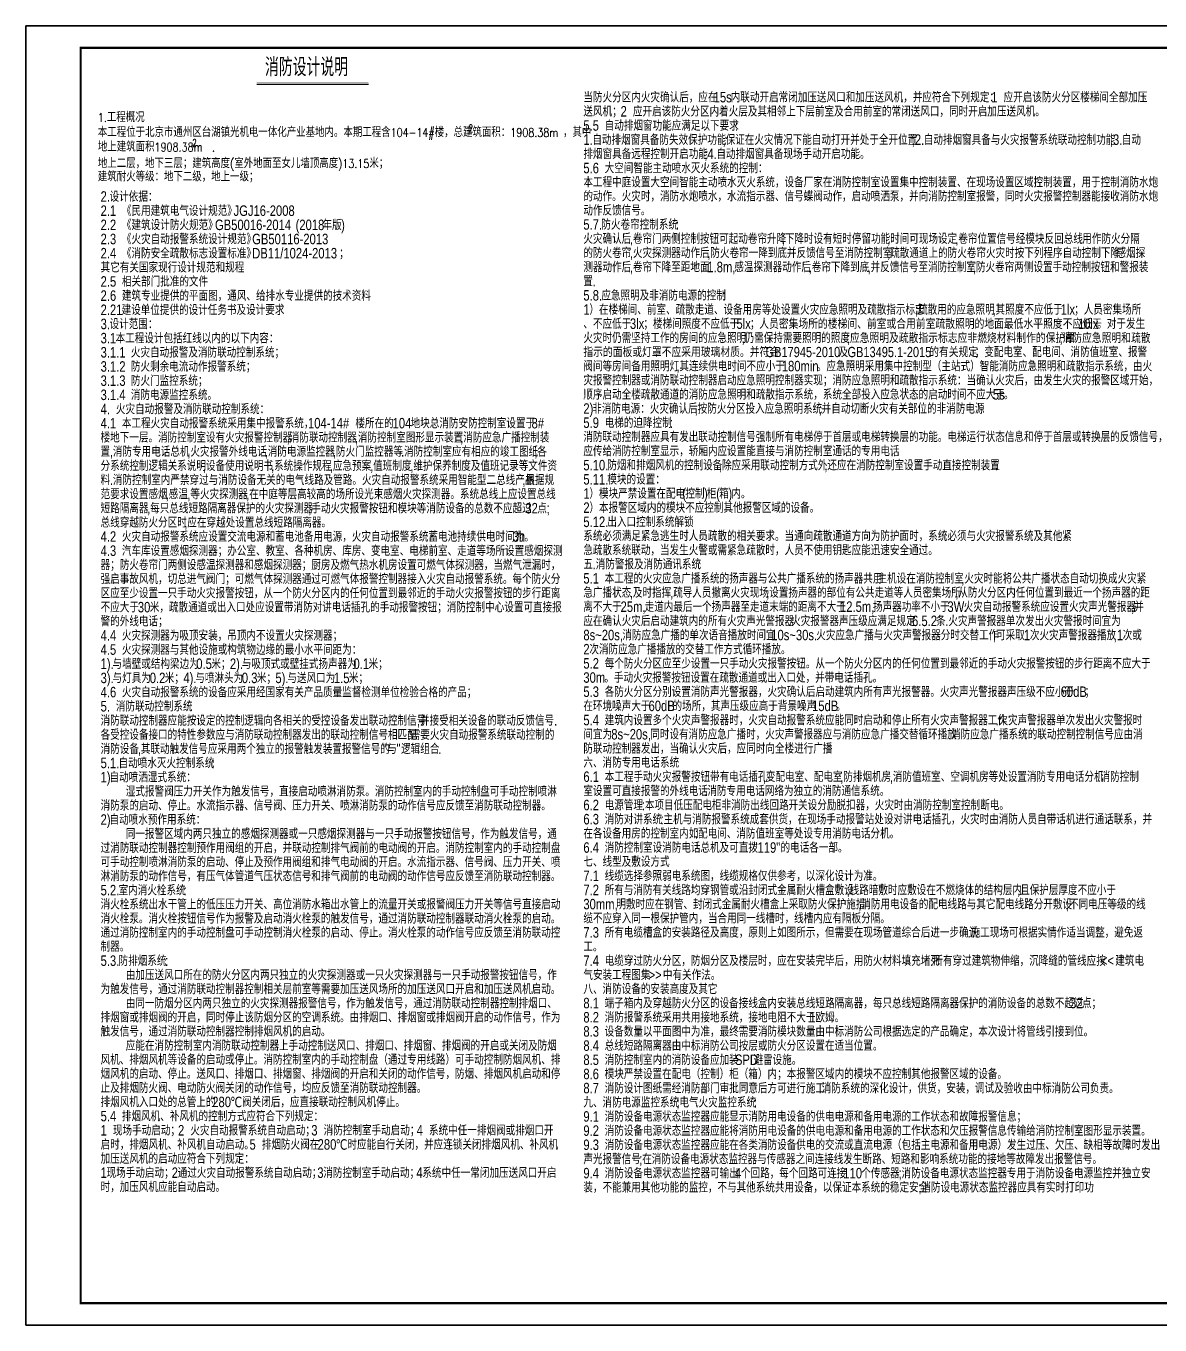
# Model space of a CAD drawing. Extents: x -54686 to 596156, y -555137 to 71395.
# Drawn here: x 512056 to 563930, y -411315 to -351915 of the extents above; entities that cross this region are included whole.
import ezdxf

# ---------------------------------------------------------------- set-up
doc = ezdxf.new("R2010")
doc.units = 0
doc.header["$LTSCALE"] = 1000
for name, color, linetype in [('DIM-系统', 3, 'CONTINUOUS'), ('TEL_TEXT', 3, 'CONTINUOUS'), ('TEL_TITLE', 6, 'CONTINUOUS')]:
    doc.layers.add(name, color=color, linetype=linetype)
doc.styles.add('_HZXY', font='ROS', dxfattribs={"width": 0.7, "bigfont": 'JD'})
doc.styles.add('_JD', font='ROS', dxfattribs={"width": 0.8, "bigfont": 'JD'})
doc.styles.add('_TEL_DIM', font='SIMPLEX', dxfattribs={"width": 0.8, "height": 3.5, "bigfont": 'HZTXT'})

# ---------------------------------------------------------------- blocks, each defined once
blk = doc.blocks.new('SDG AETH AE5H')
at = {"layer": 'DIM-系统'}
blk.add_lwpolyline([(-54686, 13482), (29414, 13482), (29414, -45918), (-54686, -45918)], close=True, dxfattribs=at)

msp = doc.modelspace()

# ---------------------------------------------------------------- linework, layer by layer
at = {"layer": 'TEL_TEXT', "color": 7}
msp.add_line((527717, -354597), (522613, -354597), dxfattribs=at)
at = {"layer": 'TEL_TEXT', "color": 0, "const_width": 21.4}
msp.add_lwpolyline([(527717, -354499), (522613, -354499)], dxfattribs=at)
at = {"layer": 'TEL_TITLE', "color": 6}
msp.add_lwpolyline([(512056, -411315), (596156, -411315), (596156, -351915), (512056, -351915)], close=True, dxfattribs=at)
at = {"layer": 'TEL_TITLE', "color": 6, "const_width": 100}
msp.add_lwpolyline([(514556, -410315), (595156, -410315), (595156, -352915), (514556, -352915)], close=True, dxfattribs=at)

# ---------------------------------------------------------------- block references
at = {"layer": 'DIM-系统'}
msp.add_blockref('SDG AETH AE5H', (566742, -365397), dxfattribs=at)

# ---------------------------------------------------------------- texts
at = {"layer": 'DIM-系统', "style": '_TEL_DIM', "width": 0.8}
for s, p in [('1.工程概况 ', (515344, -356300)), ('本工程位于北京市通州区台湖镇光机电一体化产业基地内。本期工程含104-14#楼，总建筑面积：1908.38m ，其中', (515344, -356985)), ('地上建筑面积1908.38m  .', (515344, -357651)), ('地上二层，地下三层；建筑高度(室外地面至女儿墙顶高度)13.15米； ', (515344, -358406)), ('建筑耐火等级：地下二级，地上一级； ', (515344, -359017))]:
    msp.add_text(s, height=400, dxfattribs=at).set_placement(p)
at = {"layer": 'TEL_TEXT'}
for s, height, style, width, p in [('消防设计说明', 833.3, '_HZXY', 0.8, (522988, -354210)), ('当防火分区内火灾确认后，应在', 476.28, '_JD', 0.8, (537552, -355409)), ('15s', 480, '_JD', 0.8, (543512, -355409)), ('内联动开启常闭加压送风口和加压送风机，并应符合下列规定：', 476.28, '_JD', 0.8, (544293, -355409)), ('1', 480, '_JD', 0.8, (556212, -355409)), ('应开启该防火分区楼梯间全部加压', 476.28, '_JD', 0.8, (556775, -355409)), ('送风机；', 476.3, '_JD', 0.8, (537552, -356057)), ('2', 480, '_JD', 0.8, (539255, -356057)), ('应开启该防火分区内着火层及其相邻上下层前室及合用前室的常闭送风口，同时开启加压送风机。', 476.28, '_JD', 0.8, (539817, -356057)), ('5.5', 480, '_JD', 0.8, (537552, -356705)), ('自动排烟窗功能应满足以下要求', 476.28, '_JD', 0.8, (538526, -356705)), (':', 480, '_JD', 0.8, (544485, -356705)), ('2', 350, '_TEL_DIM', 0.64, (532310, -356773)), ('1.', 480, '_JD', 0.8, (537552, -357353)), ('自动排烟窗具备防失效保护功能', 476.28, '_JD', 0.8, (537964, -357353)), ('保证在火灾情况下能自动打开并处于全开位置', 476.28, '_JD', 0.8, (544060, -357353)), (';2.', 480, '_JD', 0.8, (552574, -357353)), ('自动排烟窗具备与火灾报警系统联动控制功能', 476.28, '_JD', 0.8, (553122, -357353)), (';3.', 480, '_JD', 0.8, (561636, -357353)), ('自动', 476.3, '_JD', 0.8, (562184, -357353)), ('2', 350, '_TEL_DIM', 0.64, (519666, -357434)), ('排烟窗具备远程控制开启功能', 476.28, '_JD', 0.8, (537552, -358001)), (';4.', 480, '_JD', 0.8, (543086, -358001)), ('自动排烟窗具备现场手动开启功能。', 476.28, '_JD', 0.8, (543635, -358001)), (',', 480, '_JD', 0.8, (543923, -357353)), ('5.6', 480, '_JD', 0.8, (537552, -358649)), ('大空间智能主动喷水灭火系统的控制：', 476.28, '_JD', 0.8, (538526, -358649)), ('本工程中庭设置大空间智能主动喷水灭火系统，设备厂家在消防控制室设置集中控制装置、在现场设置区域控制装置，用于控制消防水炮', 476.28, '_JD', 0.8, (537552, -359294)), ('2.', 480, '_JD', 0.8, (515469, -359952)), ('设计依据：', 476.3, '_JD', 0.8, (515881, -359952)), ('的动作。火灾时，消防水炮喷水，水流指示器、信号蝶阀动作，启动喷洒泵，并向消防控制室报警，同时火灾报警控制器能接收消防水炮', 476.28, '_JD', 0.8, (537552, -359938)), ('2.1', 480, '_JD', 0.8, (515469, -360600)), ('《民用建筑电气设计规范》', 476.28, '_JD', 0.8, (516443, -360600)), ('JGJ16-2008', 480, '_JD', 0.8, (521551, -360600)), ('动作反馈信号。', 476.3, '_JD', 0.8, (537552, -360582)), ('2.2', 480, '_JD', 0.8, (515469, -361248)), ('《建筑设计防火规范》', 476.3, '_JD', 0.8, (516443, -361248)), ('GB50016-2014', 480, '_JD', 0.8, (520700, -361248)), ('(2018', 480, '_JD', 0.8, (524389, -361248)), ('年版', 476.3, '_JD', 0.8, (525620, -361248)), (')', 480, '_JD', 0.8, (526472, -361248)), ('5.7.', 480, '_JD', 0.8, (537552, -361230)), ('防火卷帘控制系统', 476.3, '_JD', 0.8, (538375, -361230)), (':', 480, '_JD', 0.8, (541781, -361230)), ('2.3', 480, '_JD', 0.8, (515469, -361896)), ('《火灾自动报警系统设计规范》', 476.28, '_JD', 0.8, (516443, -361896)), ('GB50116-2013', 480, '_JD', 0.8, (522402, -361896)), ('火灾确认后', 476.3, '_JD', 0.8, (537552, -361878)), ('卷帘门两侧控制按钮可起动卷帘升降', 476.28, '_JD', 0.8, (539818, -361878)), ('下降时设有短时停留功能', 476.28, '_JD', 0.8, (546766, -361878)), ('时间可现场设定', 476.3, '_JD', 0.8, (551585, -361878)), ('卷帘位置信号经模块反回总线', 476.28, '_JD', 0.8, (554702, -361878)), ('用作防火分隔', 476.3, '_JD', 0.8, (560373, -361878)), ('2.4', 480, '_JD', 0.8, (515469, -362544)), ('《消防安全疏散标志设置标准》', 476.28, '_JD', 0.8, (516443, -362544)), ('DB11/1024-2013', 480, '_JD', 0.8, (522402, -362544)), ('；', 476, '_JD', 0.8, (526379, -362544)), ('的防火卷帘', 476.3, '_JD', 0.8, (537552, -362526)), (',', 480, '_JD', 0.8, (539681, -361878)), ('火灾探测器动作后', 476.3, '_JD', 0.8, (539818, -362526)), ('防火卷帘一降到底并反馈信号至消防控制室', 476.28, '_JD', 0.8, (543360, -362526)), (',', 480, '_JD', 0.8, (546629, -361878)), (',', 480, '_JD', 0.8, (551448, -361878)), (';', 480, '_JD', 0.8, (551448, -362526)), ('疏散通道上的防火卷帘火灾时按下列程序自动控制下降', 476.28, '_JD', 0.8, (551585, -362526)), (',', 480, '_JD', 0.8, (554565, -361878)), ('.', 480, '_JD', 0.8, (560236, -361878)), (':', 480, '_JD', 0.8, (561801, -362526)), ('感烟探', 476.3, '_JD', 0.8, (561939, -362526)), ('其它有关国家现行设计规范和规程', 476.28, '_JD', 0.8, (515469, -363188)), ('测器动作后', 476.3, '_JD', 0.8, (537552, -363174)), (',', 480, '_JD', 0.8, (539681, -362526)), ('卷帘下降至距地面', 476.3, '_JD', 0.8, (539818, -363174)), ('1.8m,', 480, '_JD', 0.8, (543223, -363174)), (',', 480, '_JD', 0.8, (543223, -362526)), ('感温探测器动作后', 476.3, '_JD', 0.8, (544457, -363174)), ('卷帘下降到底', 476.3, '_JD', 0.8, (548000, -363174)), ('并反馈信号至消防控制室', 476.28, '_JD', 0.8, (550691, -363174)), ('防火卷帘两侧设置手动控制按钮和警报装', 476.28, '_JD', 0.8, (555511, -363174)), ('2.5', 480, '_JD', 0.8, (515469, -363836)), ('相关部门批准的文件', 476.3, '_JD', 0.8, (516443, -363836)), ('置', 476, '_JD', 0.8, (537552, -363822)), (',', 480, '_JD', 0.8, (539681, -363174)), (',', 480, '_JD', 0.8, (547863, -363174)), (',', 480, '_JD', 0.8, (550554, -363174)), (',', 480, '_JD', 0.8, (555374, -363174)), ('2.6', 480, '_JD', 0.8, (515469, -364484)), ('建筑专业提供的平面图，通风、给排水专业提供的技术资料', 476.28, '_JD', 0.8, (516443, -364484)), ('5.8.', 480, '_JD', 0.8, (537552, -364470)), ('.', 480, '_JD', 0.8, (537978, -363822)), ('应急照明及非消防电源的控制', 476.28, '_JD', 0.8, (538375, -364470)), (':', 480, '_JD', 0.8, (543909, -364470)), ('2.21', 480, '_JD', 0.8, (515469, -365132)), ('建设单位提供的设计任务书及设计要求', 476.28, '_JD', 0.8, (516429, -365132)), ('1', 480, '_JD', 0.8, (537552, -365118)), ('）在楼梯间、前室、疏散走道、设备用房等处设置火灾应急照明及疏散指示标志', 476.28, '_JD', 0.8, (537827, -365118)), ('疏散用的应急照明', 476.3, '_JD', 0.8, (552862, -365118)), ('其照度不应低于', 476.3, '_JD', 0.8, (556405, -365118)), ('1lx', 480, '_JD', 0.8, (559385, -365118)), ('；人员密集场所', 476.3, '_JD', 0.8, (560002, -365118)), ('3.', 480, '_JD', 0.8, (515469, -365780)), ('设计范围：', 476.3, '_JD', 0.8, (515881, -365780)), ('、不应低于', 476.3, '_JD', 0.8, (537552, -365766)), ('3lx', 480, '_JD', 0.8, (539681, -365766)), ('；楼梯间照度不应低于', 476.3, '_JD', 0.8, (540298, -365766)), ('5lx', 480, '_JD', 0.8, (544555, -365766)), ('人员密集场所的楼梯间、前室或合用前室疏散照明的地面最低水平照度不应低于', 466.36, '_JD', 0.8, (545597, -365766)), (';', 480, '_JD', 0.8, (552725, -365118)), (',', 480, '_JD', 0.8, (556268, -365118)), ('10lx', 470, '_JD', 0.8, (560186, -365766)), ('。对于发生', 476.3, '_JD', 0.8, (561058, -365766)), ('本工程设计包括红线以内的以下内容：', 476.28, '_JD', 0.8, (516155, -366428)), ('火灾时仍需坚持工作的房间的应急照明', 476.28, '_JD', 0.8, (537552, -366414)), ('仍需保持需要照明的照度', 476.28, '_JD', 0.8, (544926, -366414)), ('；', 476, '_JD', 0.8, (545172, -365766)), ('应急照明及疏散指示标志应非燃烧材料制作的保护罩', 466.36, '_JD', 0.8, (549745, -366414)), ('消防应急照明和疏散', 466.4, '_JD', 0.8, (559466, -366414)), ('3.1', 480, '_JD', 0.8, (515469, -366428)), (',', 480, '_JD', 0.8, (544789, -366414)), (';', 480, '_JD', 0.8, (549608, -366414)), (',', 470, '_JD', 0.8, (559332, -366414)), ('3.1.1', 480, '_JD', 0.8, (515469, -367076)), ('火灾自动报警及消防联动控制系统；', 476.28, '_JD', 0.8, (516854, -367076)), ('指示的面板或灯罩不应采用玻璃材质。并符合', 466.36, '_JD', 0.8, (537552, -367058)), ('GB17945-2010', 470, '_JD', 0.8, (545888, -367058)), ('及', 466, '_JD', 0.8, (549219, -367058)), ('GB13495.1-2015', 470, '_JD', 0.8, (549636, -367058)), ('的有关规定', 466.4, '_JD', 0.8, (553369, -367058)), ('；变配电室、配电间、消防值班室、报警', 476.28, '_JD', 0.8, (555453, -367058)), ('3.1.2', 480, '_JD', 0.8, (515469, -367724)), ('防火剩余电流动作报警系统；', 476.28, '_JD', 0.8, (516854, -367724)), ('阀间等房间备用照明灯', 476.3, '_JD', 0.8, (537552, -367706)), (',', 480, '_JD', 0.8, (541809, -367706)), ('其连续供电时间不应小于', 476.28, '_JD', 0.8, (541946, -367706)), ('180min', 480, '_JD', 0.8, (546629, -367706)), ('。应急照明采用集中控制型（主站式）智能消防应急照明和疏散指示系统，由火', 476.28, '_JD', 0.8, (548233, -367706)), ('3.1.3', 480, '_JD', 0.8, (515469, -368372)), ('防火门监控系统；', 476.3, '_JD', 0.8, (516854, -368372)), ('灾报警控制器或消防联动控制器启动应急照明控制器实现；消防应急照明和疏散指示系统：当确认火灾后，由发生火灾的报警区域开始，', 476.28, '_JD', 0.8, (537552, -368351)), ('3.1.4', 480, '_JD', 0.8, (515469, -369020)), ('消防电源监控系统。', 476.3, '_JD', 0.8, (516854, -369020)), ('顺序启动全楼疏散通道的消防应急照明和疏散指示系统，系统全部投入应急状态的启动时间不应大于', 476.28, '_JD', 0.8, (537552, -368999)), ('5s', 480, '_JD', 0.8, (556282, -368999)), ('。', 476, '_JD', 0.8, (556789, -368999)), ('4.', 480, '_JD', 0.8, (515469, -369668)), ('火灾自动报警及消防联动控制系统：', 476.28, '_JD', 0.8, (516169, -369668)), ('2)', 480, '_JD', 0.8, (537552, -369647)), ('非消防电源：火灾确认后', 476.28, '_JD', 0.8, (537961, -369647)), ('按防火分区投入应急照明系统', 476.28, '_JD', 0.8, (542781, -369647)), ('并自动切断火灾有关部位的非消防电源', 476.28, '_JD', 0.8, (548451, -369647)), ('4.1', 480, '_JD', 0.8, (515469, -370316)), ('本工程火灾自动报警系统采用集中报警系统，', 476.28, '_JD', 0.8, (516443, -370316)), ('104-14#', 480, '_JD', 0.8, (524956, -370316)), ('楼所在的', 476.3, '_JD', 0.8, (527123, -370316)), ('104', 480, '_JD', 0.8, (528826, -370316)), ('地块总消防安防控制室设置于', 476.28, '_JD', 0.8, (529649, -370316)), ('8#', 480, '_JD', 0.8, (535183, -370316)), ('5.9', 480, '_JD', 0.8, (537552, -370295)), ('电梯的迫降控制', 476.3, '_JD', 0.8, (538526, -370295)), (':', 480, '_JD', 0.8, (541506, -370295)), (',', 480, '_JD', 0.8, (542643, -369647)), (',', 480, '_JD', 0.8, (548314, -369647)), ('.', 480, '_JD', 0.8, (555688, -369647)), ('楼地下一层。消防控制室设有火灾报警控制器', 476.28, '_JD', 0.8, (515469, -370964)), ('消防联动控制器', 476.3, '_JD', 0.8, (524120, -370964)), ('消防控制室图形显示装置', 476.28, '_JD', 0.8, (527237, -370964)), ('消防应急广播控制装', 476.3, '_JD', 0.8, (532056, -370964)), ('消防联动控制器应具有发出联动控制信号强制所有电梯停于首层或电梯转换层的功能。电梯运行状态信息和停于首层或转换层的反馈信号，', 476.28, '_JD', 0.8, (537552, -370939)), ('置', 476, '_JD', 0.8, (515469, -371612)), ('消防专用电话总机', 476.3, '_JD', 0.8, (516032, -371612)), ('火灾报警外线电话', 476.3, '_JD', 0.8, (519575, -371612)), ('消防电源监控器', 476.3, '_JD', 0.8, (523117, -371612)), (',', 480, '_JD', 0.8, (523983, -370964)), ('防火门监控器等', 476.3, '_JD', 0.8, (526234, -371612)), (',', 480, '_JD', 0.8, (527100, -370964)), ('消防控制室应有相应的竣工图纸', 476.28, '_JD', 0.8, (529351, -371612)), (',', 480, '_JD', 0.8, (531919, -370964)), ('各', 476, '_JD', 0.8, (535447, -371612)), ('应传给消防控制室显示，轿厢内应设置能直接与消防控制室通话的专用电话', 476.28, '_JD', 0.8, (537552, -371587)), ('分系统控制逻辑关系说明', 476.28, '_JD', 0.8, (515469, -372260)), (',', 480, '_JD', 0.8, (515895, -371612)), (',', 480, '_JD', 0.8, (519437, -371612)), ('设备使用说明书', 476.3, '_JD', 0.8, (520289, -372260)), (',', 480, '_JD', 0.8, (522980, -371612)), ('系统操作规程', 476.3, '_JD', 0.8, (523406, -372260)), ('应急预案', 476.3, '_JD', 0.8, (526097, -372260)), (',', 480, '_JD', 0.8, (526097, -371612)), ('值班制度', 476.3, '_JD', 0.8, (527937, -372260)), ('.', 480, '_JD', 0.8, (529214, -371612)), ('维护保养制度及值班记录等文件资', 476.28, '_JD', 0.8, (529776, -372260)), (',', 480, '_JD', 0.8, (535310, -371612)), ('5.10.', 480, '_JD', 0.8, (537552, -372235)), ('防烟和排烟风机的控制设备', 476.28, '_JD', 0.8, (538649, -372235)), ('除应采用联动控制方式外', 476.28, '_JD', 0.8, (543895, -372235)), ('还应在消防控制室设置手动直接控制装置', 476.28, '_JD', 0.8, (548714, -372235)), ('.', 480, '_JD', 0.8, (551600, -371587)), ('料', 476, '_JD', 0.8, (515469, -372908)), ('消防控制室内严禁穿过与消防设备无关的电气线路及管路。火灾自动报警系统采用智能型二总线产品', 476.28, '_JD', 0.8, (516032, -372908)), (',', 480, '_JD', 0.8, (520152, -372260)), (',', 480, '_JD', 0.8, (523268, -372260)), (',', 480, '_JD', 0.8, (525960, -372260)), (',', 480, '_JD', 0.8, (527799, -372260)), (',', 480, '_JD', 0.8, (529639, -372260)), ('根据规', 476.3, '_JD', 0.8, (534899, -372908)), ('5.11.', 480, '_JD', 0.8, (537552, -372883)), ('模块的设置：', 476.3, '_JD', 0.8, (538649, -372883)), (',', 480, '_JD', 0.8, (543758, -372235)), (',', 480, '_JD', 0.8, (548577, -372235)), ('.', 480, '_JD', 0.8, (556376, -372235)), ('范要求设置感烟', 476.3, '_JD', 0.8, (515469, -373556)), ('.', 480, '_JD', 0.8, (515895, -372908)), ('感温', 476.3, '_JD', 0.8, (518586, -373556)), ('等火灾探测器', 476.3, '_JD', 0.8, (519575, -373556)), ('在中庭等层高较高的场所设光束感烟火灾探测器。系统总线上应设置总线', 476.28, '_JD', 0.8, (522266, -373556)), (',', 480, '_JD', 0.8, (534762, -372908)), ('）模块严禁设置在配电', 476.3, '_JD', 0.8, (537827, -373531)), ('(', 480, '_JD', 0.8, (542083, -373531)), ('控制', 476.3, '_JD', 0.8, (542218, -373531)), (')', 480, '_JD', 0.8, (543069, -373531)), ('柜', 476, '_JD', 0.8, (543203, -373531)), ('(', 480, '_JD', 0.8, (543629, -373531)), ('箱', 476, '_JD', 0.8, (543764, -373531)), (')', 480, '_JD', 0.8, (544189, -373531)), ('内。', 476.3, '_JD', 0.8, (544324, -373531)), (',', 480, '_JD', 0.8, (518449, -373556)), (',', 480, '_JD', 0.8, (519437, -373556)), (',', 480, '_JD', 0.8, (522129, -373556)), ('1', 480, '_JD', 0.8, (537552, -373531)), ('短路隔离器', 476.3, '_JD', 0.8, (515469, -374204)), (',', 480, '_JD', 0.8, (517598, -374204)), ('每只总线短路隔离器保护的火灾探测器', 476.28, '_JD', 0.8, (517735, -374204)), (',', 480, '_JD', 0.8, (524971, -374204)), ('手动火灾报警按钮和模块等消防设备的总数不应超过', 476.28, '_JD', 0.8, (525108, -374204)), ('32', 480, '_JD', 0.8, (534899, -374204)), ('点', 476, '_JD', 0.8, (535447, -374204)), (';', 480, '_JD', 0.8, (535873, -374204)), ('2', 480, '_JD', 0.8, (537552, -374179)), ('）本报警区域内的模块不应控制其他报警区域的设备。', 476.28, '_JD', 0.8, (537827, -374179)), ('总线穿越防火分区时', 476.3, '_JD', 0.8, (515469, -374852)), (',', 480, '_JD', 0.8, (519300, -374852)), ('应在穿越处设置总线短路隔离器。', 476.28, '_JD', 0.8, (519437, -374852)), ('5.12.', 480, '_JD', 0.8, (537552, -374827)), ('出入口控制系统解锁', 476.3, '_JD', 0.8, (538649, -374827)), ('4.2', 480, '_JD', 0.8, (515469, -375500)), ('火灾自动报警系统应设置交流电源和蓄电池备用电源，火灾自动报警系统蓄电池持续供电时间为', 476.28, '_JD', 0.8, (516443, -375500)), ('3h', 480, '_JD', 0.8, (534321, -375500)), ('。', 476, '_JD', 0.8, (534856, -375500)), ('系统必须满足紧急逃生时人员疏散的相关要求。当通向疏散通道方向为防护面时，系统必须与火灾报警系统及其他紧', 476.28, '_JD', 0.8, (537552, -375471)), ('4.3', 480, '_JD', 0.8, (515469, -376148)), ('汽车库设置感烟探测器；办公室、教室、各种机房、库房、变电室、电梯前室、走道等场所设置感烟探测', 476.28, '_JD', 0.8, (516443, -376148)), ('急疏散系统联动，当发生火警或需紧急疏散时，人员不使用钥匙应能迅速安全通过。', 476.28, '_JD', 0.8, (537552, -376116)), ('器；防火卷帘门两侧设感温探测器和感烟探测器；厨房及燃气热水机房设置可燃气体探测器，当燃气泄漏时，', 476.28, '_JD', 0.8, (515469, -376792)), ('五', 476, '_JD', 0.8, (537552, -376764)), ('消防警报及消防通讯系统', 476.28, '_JD', 0.8, (538115, -376764)), (':', 480, '_JD', 0.8, (542798, -376764)), ('强启事故风机，切总进气阀门；可燃气体探测器通过可燃气体报警控制器接入火灾自动报警系统。每个防火分', 476.28, '_JD', 0.8, (515469, -377436)), ('5.1', 480, '_JD', 0.8, (537552, -377412)), ('.', 480, '_JD', 0.8, (537978, -376764)), ('本工程的火灾应急广播系统的扬声器与公共广播系统的扬声器共用', 476.28, '_JD', 0.8, (538526, -377412)), ('主机设在消防控制室', 476.3, '_JD', 0.8, (551008, -377412)), ('火灾时能将公共广播状态自动切换成火灾紧', 476.28, '_JD', 0.8, (554976, -377412)), ('区应至少设置一只手动火灾报警按钮，从一个防火分区内的任何位置到最邻近的手动火灾报警按钮的步行距离', 476.28, '_JD', 0.8, (515469, -378081)), ('急广播状态', 476.3, '_JD', 0.8, (537552, -378060)), ('及时指挥', 476.3, '_JD', 0.8, (539818, -378060)), ('疏导人员撤离火灾现场', 476.3, '_JD', 0.8, (541658, -378060)), ('设置扬声器的部位有公共走道等人员密集场所', 476.28, '_JD', 0.8, (546052, -378060)), ('.', 480, '_JD', 0.8, (550871, -377412)), ('从防火分区内任何位置到最近一个扬声器的距', 476.28, '_JD', 0.8, (554702, -378060)), (',', 480, '_JD', 0.8, (554839, -377412)), ('不应大于', 476.3, '_JD', 0.8, (515469, -378729)), ('30', 480, '_JD', 0.8, (517172, -378729)), ('米，疏散通道或出入口处应设置带消防对讲电话插孔的手动报警按钮；消防控制中心设置可直接报', 476.28, '_JD', 0.8, (517720, -378729)), ('离不大于', 476.3, '_JD', 0.8, (537552, -378708)), ('25m,', 480, '_JD', 0.8, (539255, -378708)), (',', 480, '_JD', 0.8, (539681, -378060)), ('走道内最后一个扬声器至走道末端的距离不大于', 476.28, '_JD', 0.8, (540352, -378708)), (',', 480, '_JD', 0.8, (541521, -378060)), (',', 480, '_JD', 0.8, (545914, -378060)), ('12.5m,', 480, '_JD', 0.8, (549291, -378708)), ('扬声器功率不小于', 476.3, '_JD', 0.8, (550800, -378708)), ('3W.', 480, '_JD', 0.8, (554205, -378708)), (',', 480, '_JD', 0.8, (554565, -378060)), ('火灾自动报警系统应设置火灾声光警报器', 476.28, '_JD', 0.8, (554946, -378708)), ('并', 476, '_JD', 0.8, (562745, -378708)), ('警的外线电话；', 476.3, '_JD', 0.8, (515469, -379373)), ('应在确认火灾后启动建筑内的所有火灾声光警报器', 476.28, '_JD', 0.8, (537552, -379356)), ('火灾报警器声压级应满足规定', 476.28, '_JD', 0.8, (547054, -379356)), ('6.5.2', 480, '_JD', 0.8, (552588, -379356)), ('条', 476, '_JD', 0.8, (553685, -379356)), ('火灾声警报器单次发出火灾警报时间宜为', 476.28, '_JD', 0.8, (554248, -379356)), (',', 480, '_JD', 0.8, (562608, -378708)), ('4.4', 480, '_JD', 0.8, (515469, -380021)), ('火灾探测器为吸顶安装，吊顶内不设置火灾探测器；', 476.28, '_JD', 0.8, (516443, -380021)), ('8s~20s,', 480, '_JD', 0.8, (537552, -380004)), ('消防应急广播的单次语音播放时间宜', 476.28, '_JD', 0.8, (539335, -380004)), ('10s~30s.', 480, '_JD', 0.8, (546146, -380004)), ('.', 480, '_JD', 0.8, (546917, -379356)), ('火灾应急广播与火灾声警报器分时交替工作', 476.28, '_JD', 0.8, (548203, -380004)), ('.', 480, '_JD', 0.8, (554111, -379356)), ('可采取', 476.3, '_JD', 0.8, (556428, -380004)), ('1', 480, '_JD', 0.8, (557705, -380004)), ('次火灾声警报器播放', 476.3, '_JD', 0.8, (557979, -380004)), (',1', 480, '_JD', 0.8, (561810, -380004)), ('次或', 476.3, '_JD', 0.8, (562222, -380004)), ('火灾探测器与其他设施或构筑物边缘的最小水平间距为：', 476.28, '_JD', 0.8, (516443, -380669)), ('次消防应急广播播放的交替工作方式循环播放。', 476.28, '_JD', 0.8, (537827, -380652)), (',', 480, '_JD', 0.8, (556291, -380004)), ('4.5', 480, '_JD', 0.8, (515469, -380669)), ('2', 480, '_JD', 0.8, (537552, -380652)), ('1).', 480, '_JD', 0.8, (515469, -381317)), ('与墙壁或结构梁边为', 476.3, '_JD', 0.8, (516015, -381317)), ('0.5', 480, '_JD', 0.8, (519846, -381317)), ('米；', 476.3, '_JD', 0.8, (520532, -381317)), ('2).', 480, '_JD', 0.8, (521383, -381317)), ('与吸顶式或壁挂式扬声器为', 476.28, '_JD', 0.8, (521929, -381317)), ('0.1', 480, '_JD', 0.8, (527037, -381317)), ('米；', 476.3, '_JD', 0.8, (527723, -381317)), ('5.2', 480, '_JD', 0.8, (537552, -381300)), ('每个防火分区应至少设置一只手动火灾报警按钮。从一个防火分区内的任何位置到最邻近的手动火灾报警按钮的步行距离不应大于', 476.28, '_JD', 0.8, (538526, -381300)), ('3).', 480, '_JD', 0.8, (515469, -381965)), ('与灯具为', 476.3, '_JD', 0.8, (516015, -381965)), ('0.2', 480, '_JD', 0.8, (517718, -381965)), ('米；', 476.3, '_JD', 0.8, (518403, -381965)), ('4).', 480, '_JD', 0.8, (519255, -381965)), ('与喷淋头为', 476.3, '_JD', 0.8, (519801, -381965)), ('0.3', 480, '_JD', 0.8, (521929, -381965)), ('米；', 476.3, '_JD', 0.8, (522615, -381965)), ('5).', 480, '_JD', 0.8, (523466, -381965)), ('与送风口为', 476.3, '_JD', 0.8, (524012, -381965)), ('1.5', 480, '_JD', 0.8, (526140, -381965)), ('米；', 476.3, '_JD', 0.8, (526826, -381965)), ('30m', 480, '_JD', 0.8, (537552, -381948)), ('。手动火灾报警按钮设置在疏散通道或出入口处，并带电话插孔。', 476.28, '_JD', 0.8, (538512, -381948)), ('4.6', 480, '_JD', 0.8, (515469, -382613)), ('火灾自动报警系统的设备应采用经国家有关产品质量监督检测单位检验合格的产品；', 476.28, '_JD', 0.8, (516443, -382613)), ('5.3', 480, '_JD', 0.8, (537552, -382596)), ('各防火分区分别设置消防声光警报器，火灾确认后启动建筑内所有声光报警器。火灾声光警报器声压级不应小于', 476.28, '_JD', 0.8, (538526, -382596)), ('60dB', 480, '_JD', 0.8, (559384, -382596)), ('；', 476, '_JD', 0.8, (560481, -382596)), ('5.', 480, '_JD', 0.8, (515469, -383261)), ('消防联动控制系统', 476.3, '_JD', 0.8, (516169, -383261)), ('在环境噪声大于', 476.3, '_JD', 0.8, (537552, -383244)), ('60dB', 480, '_JD', 0.8, (540532, -383244)), ('的场所，其声压级应高于背景噪声', 476.28, '_JD', 0.8, (541629, -383244)), ('15dB', 480, '_JD', 0.8, (548014, -383244)), ('。', 476, '_JD', 0.8, (549111, -383244)), ('消防联动控制器应能按设定的控制逻辑向各相关的受控设备发出联动控制信号', 476.28, '_JD', 0.8, (515469, -383909)), ('并接受相关设备的联动反馈信号.', 476.28, '_JD', 0.8, (530079, -383909)), ('5.4', 480, '_JD', 0.8, (537552, -383892)), ('建筑内设置多个火灾声警报器时，火灾自动报警系统应能同时启动和停止所有火灾声警报器工作', 476.28, '_JD', 0.8, (538526, -383892)), ('火灾声警报器单次发出火灾警报时', 476.28, '_JD', 0.8, (556541, -383892)), ('各受控设备接口的特性参数应与消防联动控制器发出的联动控制信号相匹配', 476.28, '_JD', 0.8, (515469, -384557)), ('需要火灾自动报警系统联动控制的', 476.28, '_JD', 0.8, (529654, -384557)), (',', 480, '_JD', 0.8, (529942, -383909)), ('间宜为', 476.3, '_JD', 0.8, (537552, -384540)), ('8s~20s,', 480, '_JD', 0.8, (538829, -384540)), ('同时设有消防应急广播时，火灾声警报器应与消防应急广播交替循环播放', 476.28, '_JD', 0.8, (540612, -384540)), ('消防应急广播系统的联动控制控制信号应由消', 476.28, '_JD', 0.8, (554371, -384540)), ('.', 480, '_JD', 0.8, (556404, -383892)), ('消防设备', 476.3, '_JD', 0.8, (515469, -385205)), ('其联动触发信号应采用两个独立的报警触发装置报警信号的', 476.28, '_JD', 0.8, (517309, -385205)), ('"', 480, '_JD', 0.8, (528377, -385205)), ('与', 476, '_JD', 0.8, (528582, -385205)), ('"', 480, '_JD', 0.8, (529008, -385205)), ('逻辑组合', 476.3, '_JD', 0.8, (529214, -385205)), ('.', 480, '_JD', 0.8, (529516, -384557)), ('防联动控制器发出，当确认火灾后，应同时向全楼进行广播', 476.28, '_JD', 0.8, (537552, -385188)), ('.', 480, '_JD', 0.8, (554234, -384540)), ('5.1.', 480, '_JD', 0.8, (515469, -385853)), ('自动喷水灭火控制系统', 476.3, '_JD', 0.8, (516292, -385853)), (',', 480, '_JD', 0.8, (517172, -385205)), (':', 480, '_JD', 0.8, (520549, -385853)), ('.', 480, '_JD', 0.8, (530916, -385205)), ('六、消防专用电话系统', 476.3, '_JD', 0.8, (537552, -385832)), ('.', 480, '_JD', 0.8, (548620, -385188)), ('1)', 480, '_JD', 0.8, (515469, -386501)), ('自动喷洒湿式系统：', 476.3, '_JD', 0.8, (515878, -386501)), ('6.1', 480, '_JD', 0.8, (537552, -386480)), ('本工程手动火灾报警按钮带有电话插孔', 476.28, '_JD', 0.8, (538526, -386480)), ('变配电室、配电室', 476.3, '_JD', 0.8, (545900, -386480)), ('防排烟机房', 476.3, '_JD', 0.8, (549442, -386480)), ('消防值班室、空调机房等处设置消防专用电话分机', 476.28, '_JD', 0.8, (551708, -386480)), ('消防控制', 476.3, '_JD', 0.8, (561210, -386480)), ('湿式报警阀压力开关作为触发信号，直接启动喷淋消防泵。消防控制室内的手动控制盘可手动控制喷淋', 476.28, '_JD', 0.8, (516621, -387149)), ('室设置可直接报警的外线电话', 476.28, '_JD', 0.8, (537552, -387128)), ('消防专用电话网络为独立的消防通信系统。', 476.28, '_JD', 0.8, (543223, -387128)), (',', 480, '_JD', 0.8, (545762, -386480)), (',', 480, '_JD', 0.8, (549305, -386480)), (',', 480, '_JD', 0.8, (551571, -386480)), ('.', 480, '_JD', 0.8, (561073, -386480)), ('消防泵的启动、停止。水流指示器、信号阀、压力开关、喷淋消防泵的动作信号应反馈至消防联动控制器。', 476.28, '_JD', 0.8, (515469, -387793)), ('电源管理', 476.3, '_JD', 0.8, (538526, -387776)), ('本项目低压配电柜非消防出线回路开关设分励脱扣器，火灾时由消防控制室控制断电。', 476.28, '_JD', 0.8, (540366, -387776)), ('.', 480, '_JD', 0.8, (543086, -387128)), ('6.2', 480, '_JD', 0.8, (537552, -387776)), (':', 480, '_JD', 0.8, (540229, -387776)), ('2)', 480, '_JD', 0.8, (515469, -388441)), ('自动喷水预作用系统：', 476.3, '_JD', 0.8, (515878, -388441)), ('6.3', 480, '_JD', 0.8, (537552, -388424)), ('消防对讲系统', 476.3, '_JD', 0.8, (538526, -388424)), (':', 480, '_JD', 0.8, (541080, -388424)), ('主机与消防报警系统成套供货，在现场手动报警站处设对讲电话插孔，火灾时由消防人员自带话机进行通话联系，并', 476.28, '_JD', 0.8, (541217, -388424)), ('同一报警区域内两只独立的感烟探测器或一只感烟探测器与一只手动报警按钮信号，作为触发信号，通', 476.28, '_JD', 0.8, (516621, -389089)), ('在各设备用房的控制室内如', 476.28, '_JD', 0.8, (537552, -389072)), (':', 480, '_JD', 0.8, (542660, -389072)), ('配电间、消防值班室等处设专用消防电话分机。', 476.28, '_JD', 0.8, (542798, -389072)), ('过消防联动控制器控制预作用阀组的开启，并联动控制排气阀前的电动阀的开启。消防控制室内的手动控制盘', 476.28, '_JD', 0.8, (515469, -389734)), ('6.4', 480, '_JD', 0.8, (537552, -389720)), ('消防控制室设消防电话总机及可直拨', 476.28, '_JD', 0.8, (538526, -389720)), ('"119"', 480, '_JD', 0.8, (545337, -389720)), ('的电话各一部。', 476.3, '_JD', 0.8, (546571, -389720)), ('可手动控制喷淋消防泵的启动、停止及预作用阀组和排气电动阀的开启。水流指示器、信号阀、压力开关、喷', 476.28, '_JD', 0.8, (515469, -390378)), ('七、线型及敷设方式', 476.3, '_JD', 0.8, (537552, -390364)), ('淋消防泵的动作信号，有压气体管道气压状态信号和排气阀前的电动阀的动作信号应反馈至消防联动控制器。', 476.28, '_JD', 0.8, (515469, -391022)), ('7.1', 480, '_JD', 0.8, (537552, -391012)), ('线缆选择参照弱电系统图，线缆规格仅供参考，以深化设计为准。', 476.28, '_JD', 0.8, (538526, -391012)), ('5.2.', 480, '_JD', 0.8, (515469, -391670)), ('室内消火栓系统', 476.3, '_JD', 0.8, (516292, -391670)), (':', 480, '_JD', 0.8, (519272, -391670)), ('7.2', 480, '_JD', 0.8, (537552, -391660)), ('所有与消防有关线路均穿钢管或沿封闭式金属耐火槽盒敷设', 476.28, '_JD', 0.8, (538526, -391660)), (';', 480, '_JD', 0.8, (549594, -391660)), ('线路暗敷时应敷设在不燃烧体的结构层内', 476.28, '_JD', 0.8, (549731, -391660)), ('且保护层厚度不应小于', 476.3, '_JD', 0.8, (557530, -391660)), ('消火栓系统出水干管上的低压压力开关、高位消防水箱出水管上的流量开关或报警阀压力开关等信号直接启动', 476.28, '_JD', 0.8, (515469, -392314)), ('30mm,', 480, '_JD', 0.8, (537552, -392308)), ('明敷时应在钢管、封闭式金属耐火槽盒上采取防火保护施措', 476.28, '_JD', 0.8, (539061, -392308)), (';', 480, '_JD', 0.8, (550128, -392308)), ('消防用电设备的配电线路与其它配电线路分开敷设', 476.28, '_JD', 0.8, (550266, -392308)), (',', 480, '_JD', 0.8, (557393, -391660)), (';', 480, '_JD', 0.8, (559630, -392308)), ('不同电压等级的线', 476.3, '_JD', 0.8, (559768, -392308)), ('消火栓泵。消火栓按钮信号作为报警及启动消火栓泵的触发信号，通过消防联动控制器联动消火栓泵的启动。', 476.28, '_JD', 0.8, (515469, -392959)), ('缆不应穿入同一根保护管内，当合用同一线槽时，线槽内应有隔板分隔。', 476.28, '_JD', 0.8, (537552, -392952)), ('通过消防控制室内的手动控制盘可手动控制消火栓泵的启动、停止。消火栓泵的动作信号应反馈至消防联动控', 476.28, '_JD', 0.8, (515469, -393603)), ('7.3', 480, '_JD', 0.8, (537552, -393600)), ('所有电缆槽盒的安装路径及高度，原则上如图所示，但需要在现场管道综合后进一步确认', 476.28, '_JD', 0.8, (538526, -393600)), ('施工现场可根据实情作适当调整，避免返', 476.28, '_JD', 0.8, (555264, -393600)), ('制器。', 476.3, '_JD', 0.8, (515469, -394247)), ('工。', 476.3, '_JD', 0.8, (537552, -394245)), ('.', 480, '_JD', 0.8, (555127, -393600)), ('5.3.', 480, '_JD', 0.8, (515469, -394895)), ('防排烟系统', 476.3, '_JD', 0.8, (516292, -394895)), ('7.4', 480, '_JD', 0.8, (537552, -394893)), ('电缆穿过防火分区，防烟分区及楼层时，应在安装完毕后，用防火材料填充堵死', 476.28, '_JD', 0.8, (538526, -394893)), ('所有穿过建筑物伸缩，沉降缝的管线应按', 476.28, '_JD', 0.8, (553562, -394893)), ('建筑电', 476.3, '_JD', 0.8, (561882, -394893)), (':', 480, '_JD', 0.8, (518420, -394895)), ('.', 480, '_JD', 0.8, (553425, -394893)), ('<<', 480, '_JD', 0.8, (561224, -394893)), ('由加压送风口所在的防火分区内两只独立的火灾探测器或一只火灾探测器与一只手动报警按钮信号，作', 476.28, '_JD', 0.8, (516621, -395543)), ('气安装工程图集', 476.3, '_JD', 0.8, (537552, -395541)), ('>>', 480, '_JD', 0.8, (540532, -395541)), ('中有关作法。', 476.3, '_JD', 0.8, (541190, -395541)), ('为触发信号，通过消防联动控制器控制相关层前室等需要加压送风场所的加压送风口开启和加压送风机启动。', 476.28, '_JD', 0.8, (515469, -396188)), ('八、消防设备的安装高度及其它', 476.28, '_JD', 0.8, (537552, -396185)), ('由同一防烟分区内两只独立的火灾探测器报警信号，作为触发信号，通过消防联动控制器控制排烟口、', 476.28, '_JD', 0.8, (516621, -396836)), ('8.1', 480, '_JD', 0.8, (537552, -396833)), ('端子箱内及穿越防火分区的设备接线盒内安装总线短路隔离器，每只总线短路隔离器保护的消防设备的总数不超过', 476.28, '_JD', 0.8, (538526, -396833)), ('32', 480, '_JD', 0.8, (559810, -396833)), ('点；', 476.3, '_JD', 0.8, (560358, -396833)), ('排烟窗或排烟阀的开启，同时停止该防烟分区的空调系统。由排烟口、排烟窗或排烟阀开启的动作信号，作为', 476.28, '_JD', 0.8, (515469, -397480)), ('8.2', 480, '_JD', 0.8, (537552, -397481)), ('消防报警系统采用共用接地系统，接地电阻不大于', 476.28, '_JD', 0.8, (538526, -397481)), ('1', 480, '_JD', 0.8, (547891, -397481)), ('欧姆。', 476.3, '_JD', 0.8, (548165, -397481)), ('触发信号，通过消防联动控制器控制排烟风机的启动。', 476.28, '_JD', 0.8, (515469, -398124)), ('8.3', 480, '_JD', 0.8, (537552, -398129)), ('设备数量以平面图中为准，最终需要消防模块数量由中标消防公司根据选定的产品确定，本次设计将管线引接到位。', 476.28, '_JD', 0.8, (538526, -398129)), ('应能在消防控制室内消防联动控制器上手动控制送风口、排烟口、排烟窗、排烟阀的开启或关闭及防烟', 476.28, '_JD', 0.8, (516621, -398772)), ('8.4', 480, '_JD', 0.8, (537552, -398777)), ('总线短路隔离器由中标消防公司按层或防火分区设置在适当位置。', 476.28, '_JD', 0.8, (538526, -398777)), ('风机、排烟风机等设备的启动或停止。消防控制室内的手动控制盘（通过专用线路）可手动控制防烟风机、排', 476.28, '_JD', 0.8, (515469, -399416)), ('8.5', 480, '_JD', 0.8, (537552, -399425)), ('消防控制室内的消防设备应加装', 476.28, '_JD', 0.8, (538526, -399425)), ('SPD', 480, '_JD', 0.8, (544485, -399425)), ('避雷设施。', 476.3, '_JD', 0.8, (545336, -399425)), ('烟风机的启动、停止。送风口、排烟口、排烟窗、排烟阀的开启和关闭的动作信号，防烟、排烟风机启动和停', 476.28, '_JD', 0.8, (515469, -400061)), ('8.6', 480, '_JD', 0.8, (537552, -400073)), ('模块严禁设置在配电（控制）柜（箱）内；本报警区域内的模块不应控制其他报警区域的设备。', 476.28, '_JD', 0.8, (538526, -400073)), ('止及排烟防火阀、电动防火阀关闭的动作信号，均应反馈至消防联动控制器。', 476.28, '_JD', 0.8, (515469, -400705)), ('8.7', 480, '_JD', 0.8, (537552, -400721)), ('消防设计图纸需经消防部门审批同意后方可进行施工', 476.28, '_JD', 0.8, (538526, -400721)), ('消防系统的深化设计，供货，安装，调试及验收由中标消防公司负责。', 476.28, '_JD', 0.8, (548454, -400721)), ('排烟风机入口处的总管上的', 476.28, '_JD', 0.8, (515469, -401353)), ('280', 480, '_JD', 0.8, (520577, -401353)), ('℃阀关闭后，应直接联动控制风机停止。', 476.28, '_JD', 0.8, (521400, -401353)), ('九、消防电源监控系统', 476.3, '_JD', 0.8, (537552, -401369)), ('电气火灾监控系统', 476.3, '_JD', 0.8, (541946, -401369)), ('.', 480, '_JD', 0.8, (548317, -400721)), ('5.4', 480, '_JD', 0.8, (515469, -402001)), ('排烟风机、补风机的控制方式应符合下列规定：', 476.28, '_JD', 0.8, (516443, -402001)), ('9.1', 480, '_JD', 0.8, (537552, -402017)), ('消防设备电源状态监控器应能显示消防用电设备的供电电源和备用电源的工作状态和故障报警信息；', 476.28, '_JD', 0.8, (538526, -402017)), (';', 480, '_JD', 0.8, (541809, -401369)), (':', 480, '_JD', 0.8, (545352, -401369)), ('现场手动启动；', 476.3, '_JD', 0.8, (516031, -402649)), ('火灾自动报警系统自动启动；', 476.28, '_JD', 0.8, (519573, -402649)), ('消防控制室手动启动；', 476.3, '_JD', 0.8, (525670, -402649)), ('系统中任一排烟阀或排烟口开', 476.28, '_JD', 0.8, (530489, -402649)), ('消防设备电源状态监控器应能将消防用电设备的供电电源和备用电源的工作状态和欠压报警信息传输给消防控制室图形显示装置。', 476.28, '_JD', 0.8, (538526, -402665)), ('1', 480, '_JD', 0.8, (515469, -402649)), ('2', 480, '_JD', 0.8, (519011, -402649)), ('3', 480, '_JD', 0.8, (525107, -402649)), ('4', 480, '_JD', 0.8, (529926, -402649)), ('9.2', 480, '_JD', 0.8, (537552, -402665)), ('启时，排烟风机、补风机自动启动。', 476.28, '_JD', 0.8, (515469, -403297)), ('5', 480, '_JD', 0.8, (522280, -403297)), ('排烟防火阀在', 476.3, '_JD', 0.8, (522842, -403297)), ('280', 480, '_JD', 0.8, (525396, -403297)), ('℃时应能自行关闭，并应连锁关闭排烟风机、补风机', 476.28, '_JD', 0.8, (526219, -403297)), ('9.3', 480, '_JD', 0.8, (537552, -403313)), ('消防设备电源状态监控器应能在各类消防设备供电的交流或直流电源（包括主电源和备用电源）发生过压、欠压、缺相等故障时发出', 476.28, '_JD', 0.8, (538526, -403313)), ('加压送风机的启动应符合下列规定：', 476.28, '_JD', 0.8, (515469, -403941)), ('声光报警信号', 476.3, '_JD', 0.8, (537552, -403961)), (';', 480, '_JD', 0.8, (540106, -403961)), ('在消防设备电源状态监控器与传感器之间连接线发生断路、短路和影响系统功能的接地等故障发出报警信号。', 476.28, '_JD', 0.8, (540243, -403961)), ('1', 480, '_JD', 0.8, (515469, -404589)), ('现场手动启动；', 476.3, '_JD', 0.8, (515743, -404589)), ('2', 480, '_JD', 0.8, (518723, -404589)), ('通过火灾自动报警系统自动启动；', 476.28, '_JD', 0.8, (518997, -404589)), ('3', 480, '_JD', 0.8, (525383, -404589)), ('消防控制室手动启动；', 476.3, '_JD', 0.8, (525657, -404589)), ('4', 480, '_JD', 0.8, (529914, -404589)), ('系统中任一常闭加压送风口开启', 476.28, '_JD', 0.8, (530188, -404589)), ('9.4', 480, '_JD', 0.8, (537552, -404609)), ('消防设备电源状态监控器可输出', 476.28, '_JD', 0.8, (538526, -404609)), ('4', 480, '_JD', 0.8, (544485, -404609)), ('个回路，每个回路可连接', 476.28, '_JD', 0.8, (544760, -404609)), ('110', 480, '_JD', 0.8, (549442, -404609)), ('个传感器', 476.3, '_JD', 0.8, (550265, -404609)), (';', 480, '_JD', 0.8, (551968, -404609)), ('消防设备电源状态监控器专用于消防设备电源监控并独立安', 476.28, '_JD', 0.8, (552105, -404609)), ('时，加压风机应能自动启动。', 476.28, '_JD', 0.8, (515469, -405234)), ('装，不能兼用其他功能的监控，不与其他系统共用设备，以保证本系统的稳定安全', 476.28, '_JD', 0.8, (537552, -405257)), (';', 480, '_JD', 0.8, (552877, -405257)), ('消防设电源状态监控器应具有实时打印功', 476.28, '_JD', 0.8, (553014, -405257))]:
    msp.add_text(s, height=height, dxfattribs=dict(at, style=style, width=width)).set_placement(p)

doc.saveas('drawing.dxf')
